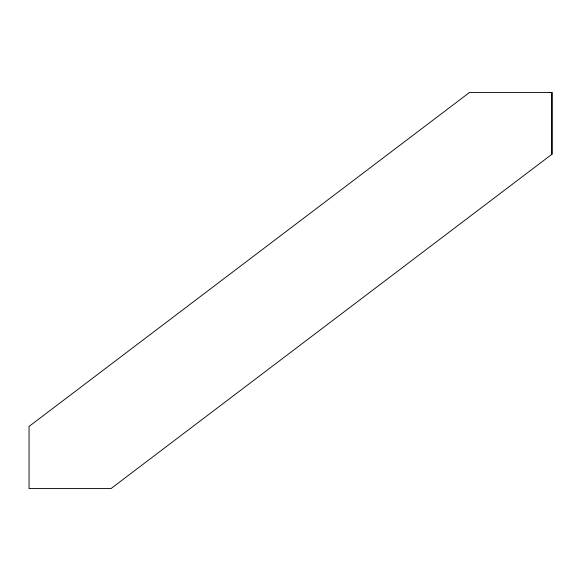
<?xml version="1.0" encoding="UTF-8"?>
<svg xmlns="http://www.w3.org/2000/svg" width="581" height="581" viewBox="0 0 581 581"><rect width="100%" height="100%" fill="white"/><g stroke="black" fill="none" stroke-linecap="round" stroke-linejoin="round"><path stroke-width="0.87" d="M550.098 92.43L469.557 92.43L29.05 426.425L29.05 488.57L111.007 488.57L551.95 154.241L551.95 92.43L549.154 92.43M551.95 92.43L551.95 154.241"/></g></svg>
